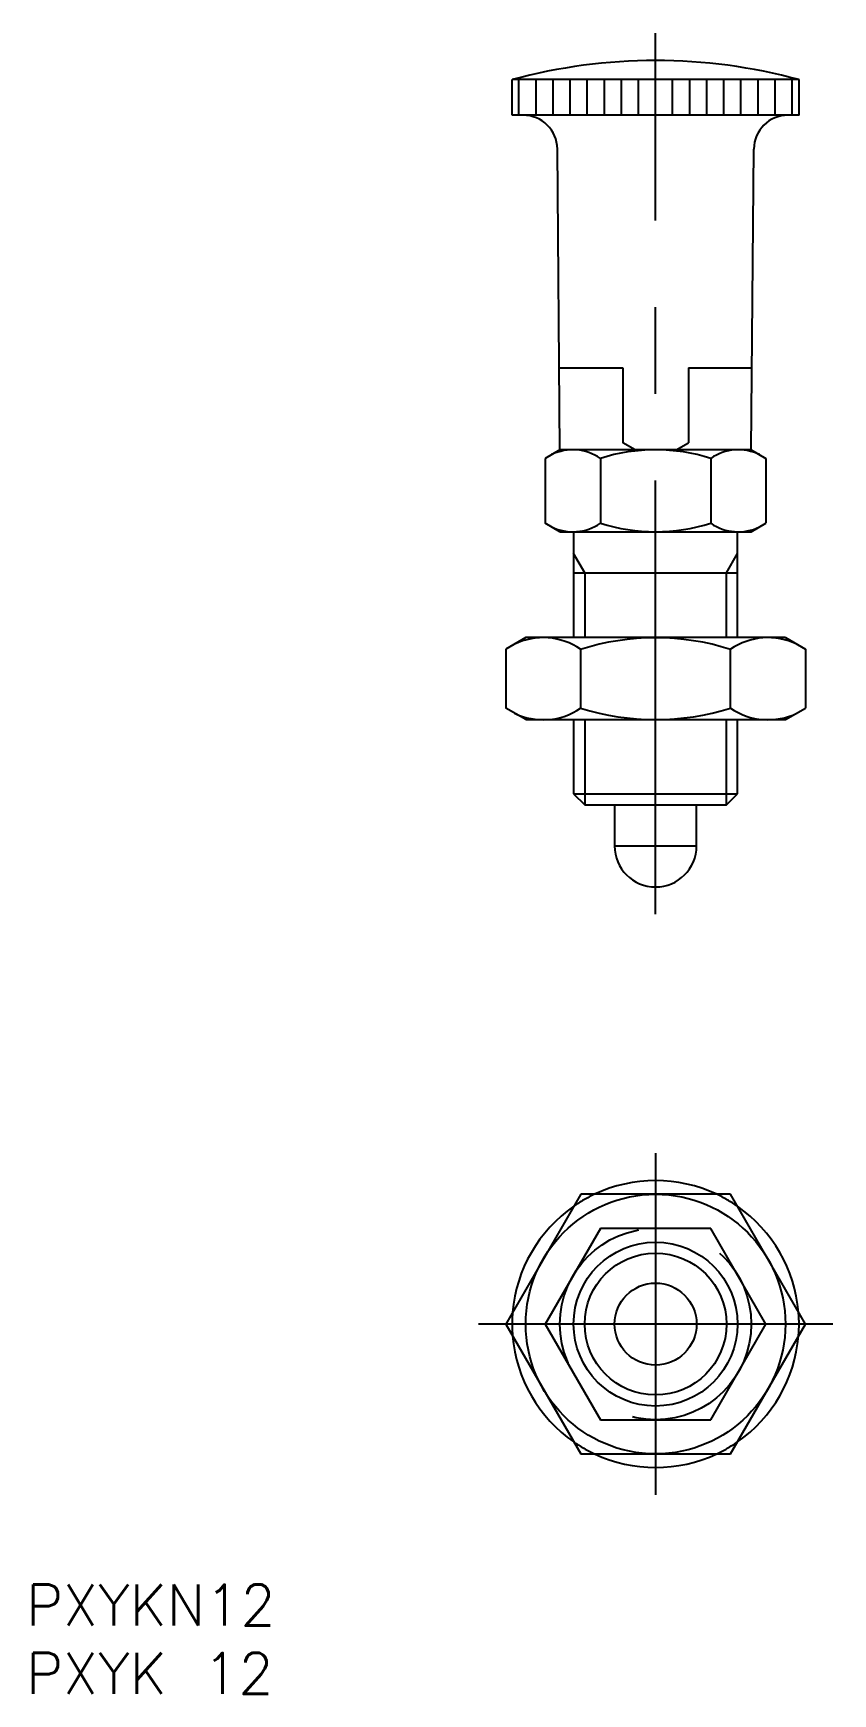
# Model space of a CAD drawing. Extents: x -46 to 13, y -27 to 95.
import ezdxf

# ---------------------------------------------------------------- set-up
doc = ezdxf.new("R2010")
doc.units = 0
doc.linetypes.add('CENTER', pattern=[50.8, 31.75, -6.35, 6.35, -6.35])
doc.linetypes.add('DASHED', pattern=[19.05, 12.7, -6.35])
doc.layers.get('0').update_dxf_attribs({"linetype": 'CONTINUOUS'})
doc.layers.add('CENTER', color=1, linetype='CENTER')
doc.styles.get("Standard").update_dxf_attribs({"font": 'txt.shx', "height": 3, "bigfont": 'bigfont.shx'})

# ---------------------------------------------------------------- blocks, each defined once
blk = doc.blocks.new('*U2')
at = {"color": 7, "linetype": 'CONTINUOUS'}
blk.add_text('PXYKN12', height=3, dxfattribs=at).set_placement((-46.07, -22.07))
blk = doc.blocks.new('*U3')
at = {"color": 7, "linetype": 'CONTINUOUS'}
blk.add_text('PXYK 12', height=3, dxfattribs=at).set_placement((-46.07, -27.07))

msp = doc.modelspace()

# ---------------------------------------------------------------- linework, layer by layer
at = {"color": 7, "linetype": 'CONTINUOUS'}
for p, q in [((-10.5, 88.5), (-10.5, 91.1)), ((10.5, 91.1), (-10.5, 91.1)), ((-10, 88.5), (-10, 91.1)), ((-8.75, 88.5), (-8.75, 91.1)), ((-7.5, 88.5), (-7.5, 91.1)), ((-6.25, 88.5), (-6.25, 91.1)), ((-5, 88.5), (-5, 91.1)), ((-3.75, 88.5), (-3.75, 91.1)), ((-2.5, 88.5), (-2.5, 91.1)), ((-1.25, 88.5), (-1.25, 91.1)), ((0, 88.5), (0, 91.1)), ((1.25, 88.5), (1.25, 91.1)), ((2.5, 88.5), (2.5, 91.1)), ((3.75, 88.5), (3.75, 91.1)), ((5, 88.5), (5, 91.1)), ((6.25, 88.5), (6.25, 91.1)), ((7.5, 88.5), (7.5, 91.1)), ((8.75, 88.5), (8.75, 91.1)), ((10, 88.5), (10, 91.1)), ((10.5, 88.5), (10.5, 91.1)), ((10.5, 88.5), (-10.5, 88.5)), ((-7, 64), (-7.19, 86.02)), ((7, 64), (7.19, 86.02)), ((-7.05, 70), (-2.4, 70)), ((-2.4, 70), (-2.4, 64.52)), ((2.4, 70), (7.05, 70)), ((2.4, 70), (2.4, 64.52)), ((-1.5, 64), (-2.4, 64.52)), ((1.5, 64), (2.4, 64.52)), ((-7, 64), (-8.08, 63.37)), ((-8.08, 63.37), (-8.08, 58.63)), ((7, 64), (-7, 64)), ((-4.04, 63.37), (-4.04, 58.63)), ((4.04, 63.37), (4.04, 58.63)), ((7, 64), (8.08, 63.37)), ((8.08, 63.37), (8.08, 58.63)), ((-7, 58), (-8.08, 58.63)), ((7, 58), (8.08, 58.63)), ((-7, 58), (7, 58)), ((-6, 58), (-6, 50.25)), ((6, 50.25), (6, 58)), ((-6, 55), (6, 55)), ((-9.5, 50.25), (-10.97, 49.4)), ((9.5, 50.25), (-9.5, 50.25)), ((9.5, 50.25), (10.97, 49.4)), ((-10.97, 49.4), (-10.97, 45.09)), ((-5.48, 45.09), (-5.48, 49.4)), ((5.48, 45.09), (5.48, 49.4)), ((10.97, 49.4), (10.97, 45.09)), ((-9.5, 44.25), (-10.97, 45.09)), ((9.5, 44.25), (10.97, 45.09)), ((-9.5, 44.25), (9.5, 44.25)), ((-6, 44.25), (-6, 38.81)), ((6, 38.81), (6, 44.25)), ((-6, 38.81), (-5.19, 38)), ((-6, 38.81), (6, 38.81)), ((-5.19, 38), (5.19, 38)), ((-3, 38), (-3, 35)), ((3, 35), (3, 38)), ((5.19, 38), (6, 38.81)), ((-3, 35), (3, 35)), ((-5.48, 9.5), (-10.97, 0)), ((5.48, 9.5), (-5.48, 9.5)), ((10.97, 0), (5.48, 9.5)), ((-10.97, 0), (-5.48, -9.5)), ((5.48, -9.5), (10.97, 0)), ((-5.48, -9.5), (5.48, -9.5))]:
    msp.add_line(p, q, dxfattribs=at)
at = {"color": 3, "linetype": 'CONTINUOUS'}
for p, q in [((-5.19, 55), (-6, 56.41)), ((5.19, 55), (6, 56.41)), ((-5.19, 55), (-5.19, 50.25)), ((5.19, 50.25), (5.19, 55)), ((-5.19, 44.25), (-5.19, 38)), ((5.19, 38), (5.19, 44.25))]:
    msp.add_line(p, q, dxfattribs=at)
at = {"color": 3, "linetype": 'DASHED'}
for p, q in [((-4.04, 7), (-8.08, 0)), ((4.04, 7), (-4.04, 7)), ((8.08, 0), (4.04, 7)), ((-8.08, 0), (-4.04, -7)), ((4.04, -7), (8.08, 0)), ((-4.04, -7), (4.04, -7))]:
    msp.add_line(p, q, dxfattribs=at)
at = {"color": 7, "linetype": 'CONTINUOUS'}
for radius in [9.5, 6, 3]:
    msp.add_circle((0, 0), radius, dxfattribs=at)
at = {"color": 3, "linetype": 'DASHED'}
msp.add_circle((0, 0), 7, dxfattribs=at)
at = {"color": 3, "linetype": 'CONTINUOUS'}
msp.add_circle((0, 0), 5.19, dxfattribs=at)
at = {"color": 7, "linetype": 'CONTINUOUS'}
for centre, radius, start, end in [((0, 52.43), 40.07, 74.8107, 105.1893), ((-9.69, 86), 2.5, 0.5, 90), ((9.69, 86), 2.5, 90, 179.5), ((-6.06, 60.42), 3.58, 55.6158, 115.6158), ((0, 50.63), 13.37, 72.412, 107.588), ((6.06, 60.42), 3.58, 64.3842, 124.3842), ((-6.06, 61.58), 3.58, 244.3842, 304.3842), ((0, 71.37), 13.37, 252.412, 287.588), ((6.06, 61.58), 3.58, 235.6158, 295.6158), ((-8.23, 45.39), 4.86, 55.6158, 115.6158), ((0, 32.09), 18.15, 72.412, 107.588), ((8.23, 45.39), 4.86, 64.3842, 124.3842), ((-8.23, 49.1), 4.86, 244.3842, 304.3842), ((0, 62.4), 18.15, 252.412, 287.588), ((8.23, 49.1), 4.86, 235.6158, 295.6158), ((0, 35), 3, 180, 0), ((0, 0), 10.5, 64.7912, 115.2088), ((0, 0), 10.5, 124.7912, 175.2088), ((0, 0), 10.5, 4.7912, 55.2088), ((0, 0), 10.5, 184.7912, 235.2088), ((0, 0), 10.5, 304.7912, 355.2088), ((0, 0), 10.5, 244.7912, 295.2088)]:
    msp.add_arc(centre, radius, start, end, dxfattribs=at)
at = {"color": 3, "linetype": 'DASHED'}
for start, end in [(115.2088, 124.7912), (55.2088, 64.7912), (175.2088, 184.7912), (355.2088, 4.7912), (235.2088, 244.7912), (295.2088, 304.7912)]:
    msp.add_arc((0, 0), 10.5, start, end, dxfattribs=at)
at = {"layer": 'CENTER', "color": 1, "linetype": 'CENTER'}
for p, q in [((0, 30), (0, 94.5)), ((0, 12.5), (0, -12.5)), ((12.97, 0), (-12.97, 0))]:
    msp.add_line(p, q, dxfattribs=at)

# ---------------------------------------------------------------- block references
at = {"color": 7, "linetype": 'CONTINUOUS'}
for name in ['*U2', '*U3']:
    msp.add_blockref(name, (0, 0), dxfattribs=at)

doc.saveas('drawing.dxf')
